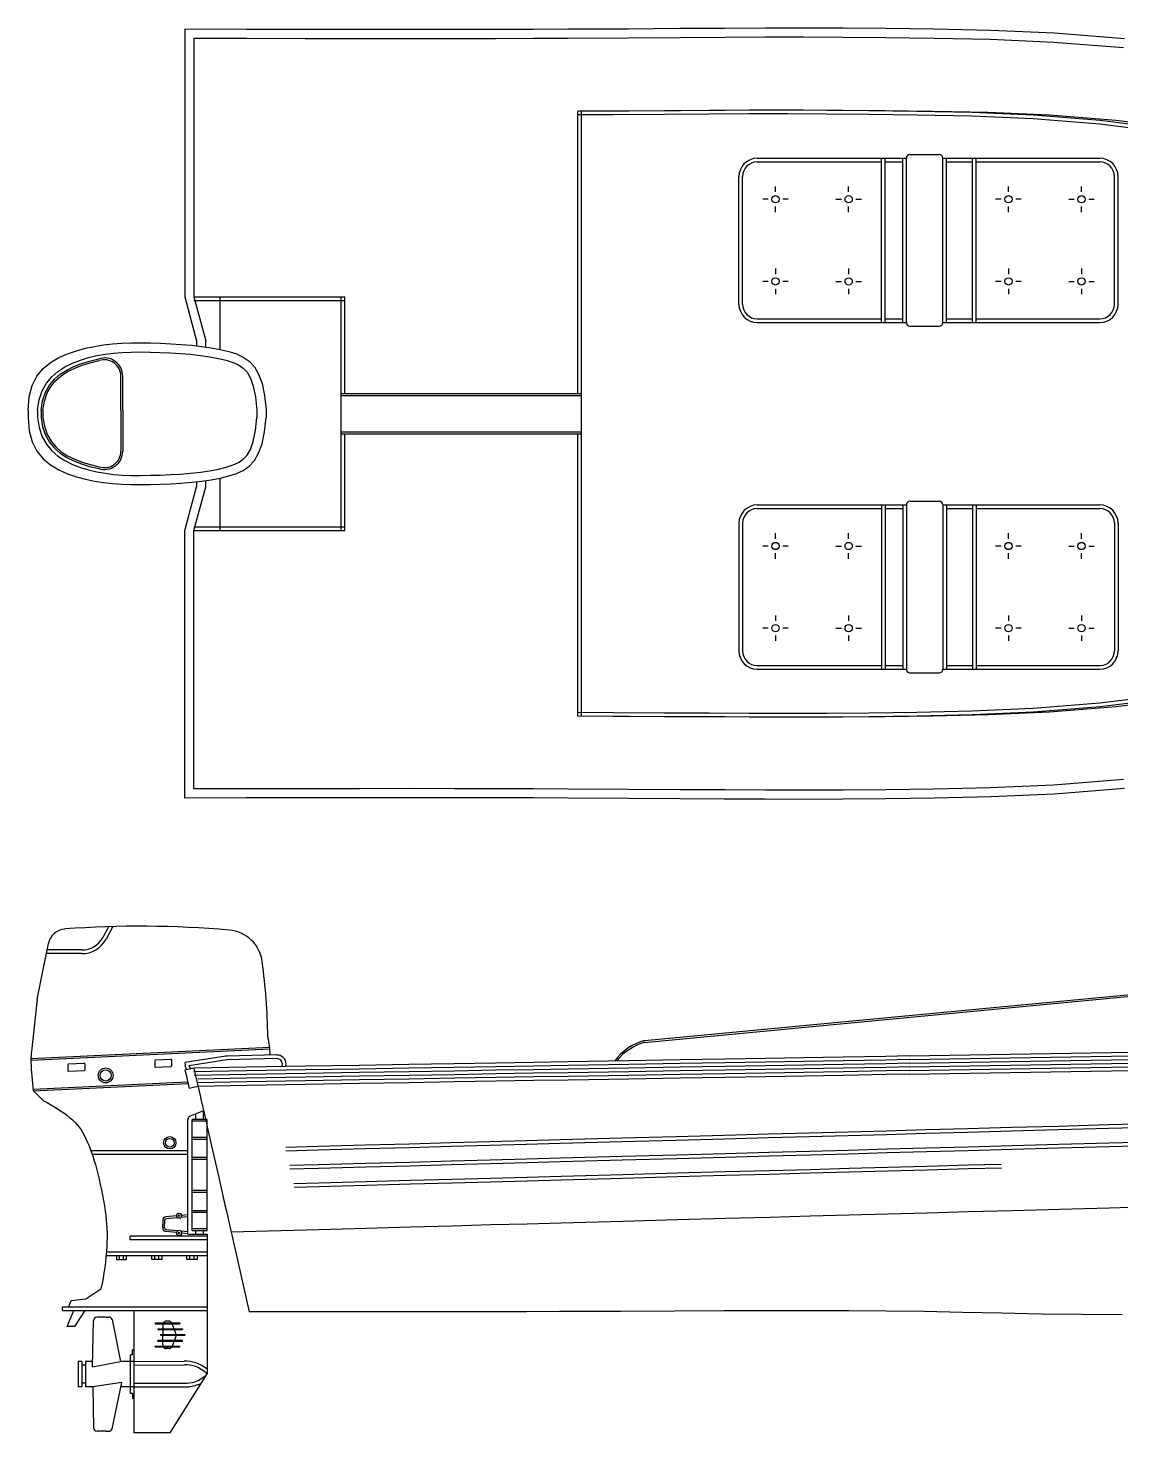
# Model space of a CAD drawing. Extents: x -11388 to 5235, y -758 to 9868.
# Drawn here: x -11388 to -8395, y -758 to 3091 of the extents above; entities that cross this region are included whole.
import ezdxf

# ---------------------------------------------------------------- set-up
doc = ezdxf.new("R2010")
doc.units = 0
doc.header["$MEASUREMENT"] = 0
doc.layers.add('OUTLINE', color=2, linetype='CONTINUOUS')

msp = doc.modelspace()

# ---------------------------------------------------------------- linework, layer by layer
at = {"layer": 'OUTLINE', "color": 7, "linetype": 'Continuous'}
for p, q in [((-10958.8, 3087.8), (-10958.8, 2354.5)), ((-10933.8, 3062.7), (-10933.8, 2354.5)), ((-9390.8, 2734.5), (-8982.3, 2734.5)), ((-9050.2, 2284.5), (-9050.2, 2734.5)), ((-9040.2, 2284.5), (-9040.2, 2734.5)), ((-8992.3, 2284.5), (-8992.3, 2734.5)), ((-8982.3, 2284.5), (-8982.3, 2734.5)), ((-8972.3, 2744.5), (-8892.3, 2744.5)), ((-8882.3, 2284.5), (-8882.3, 2734.5)), ((-8882.3, 2734.5), (-8452.3, 2734.5)), ((-8872.3, 2284.5), (-8872.3, 2734.5)), ((-8801.4, 2284.5), (-8801.4, 2734.5)), ((-8791.4, 2284.5), (-8791.4, 2734.5)), ((-9390.8, 2724.5), (-9050.2, 2724.5)), ((-9040.2, 2724.5), (-8992.3, 2724.5)), ((-8872.3, 2724.5), (-8801.4, 2724.5)), ((-8791.4, 2724.5), (-8452.3, 2724.5)), ((-9440.8, 2334.5), (-9440.8, 2684.5)), ((-9430.8, 2334.5), (-9430.8, 2684.5)), ((-9340.6, 2642), (-9340.6, 2657)), ((-9140.3, 2642), (-9140.3, 2657)), ((-8702.7, 2642), (-8702.7, 2657)), ((-8502.4, 2642), (-8502.4, 2657)), ((-8412.3, 2334.5), (-8412.3, 2684.5)), ((-8402.3, 2334.5), (-8402.3, 2684.5)), ((-9360.6, 2622), (-9375.6, 2622)), ((-9305.6, 2622), (-9320.6, 2622)), ((-9175.3, 2622), (-9160.3, 2622)), ((-9120.3, 2622), (-9105.3, 2622)), ((-8722.7, 2622), (-8737.7, 2622)), ((-8667.7, 2622), (-8682.7, 2622)), ((-8537.4, 2622), (-8522.4, 2622)), ((-8482.4, 2622), (-8467.4, 2622)), ((-9340.6, 2587), (-9340.6, 2602)), ((-9140.3, 2587), (-9140.3, 2602)), ((-8702.7, 2587), (-8702.7, 2602)), ((-8502.4, 2587), (-8502.4, 2602)), ((-9340.6, 2432), (-9340.6, 2417)), ((-9140.3, 2432), (-9140.3, 2417)), ((-8702.7, 2432), (-8702.7, 2417)), ((-8502.4, 2432), (-8502.4, 2417)), ((-9360.6, 2397), (-9375.6, 2397)), ((-9305.6, 2397), (-9320.6, 2397)), ((-9175.3, 2397), (-9160.3, 2397)), ((-9120.3, 2397), (-9105.3, 2397)), ((-8722.7, 2397), (-8737.7, 2397)), ((-8667.7, 2397), (-8682.7, 2397)), ((-8537.4, 2397), (-8522.4, 2397)), ((-8482.4, 2397), (-8467.4, 2397)), ((-10958.8, 2354.5), (-10926.5, 2234.5)), ((-10933.8, 2354.5), (-10901.5, 2234.5)), ((-10933.8, 2354.5), (-10520, 2354.5)), ((-10861.9, 2210.7), (-10861.9, 2354.5)), ((-9340.6, 2377), (-9340.6, 2362)), ((-9140.3, 2377), (-9140.3, 2362)), ((-8702.7, 2377), (-8702.7, 2362)), ((-8502.4, 2377), (-8502.4, 2362)), ((-10933.8, 2344.5), (-10520, 2344.5)), ((-9390.8, 2294.5), (-9050.2, 2294.5)), ((-9390.8, 2284.5), (-8982.3, 2284.5)), ((-9040.2, 2294.5), (-8992.3, 2294.5)), ((-8972.3, 2274.5), (-8892.3, 2274.5)), ((-8882.3, 2284.5), (-8452.3, 2284.5)), ((-8872.3, 2294.5), (-8801.4, 2294.5)), ((-8791.4, 2294.5), (-8452.3, 2294.5)), ((-10926.5, 2234.5), (-10926.5, 2220.7)), ((-10901.5, 2217.5), (-10901.5, 2234.5)), ((-11133.6, 2044.5), (-11133.6, 2137.2)), ((-11128.6, 2044.5), (-11128.6, 2137.2)), ((-10530, 2089.5), (-9871.7, 2089.5)), ((-10530, 2084.5), (-9871.7, 2084.5)), ((-11387.9, 2044.5), (-11387.9, 2024.5)), ((-11362.5, 2044.5), (-11362.5, 2024.5)), ((-11352.4, 2044.5), (-11352.4, 2024.5)), ((-11347.3, 2044.5), (-11347.3, 2024.5)), ((-11133.6, 2044.5), (-11133.6, 2024.5)), ((-11128.6, 2044.5), (-11128.6, 2024.5)), ((-10761.2, 2044.5), (-10761.2, 2024.5)), ((-10736.1, 2044.5), (-10736.1, 2024.5)), ((-11133.6, 2024.5), (-11133.6, 1931.8)), ((-11128.6, 2024.5), (-11128.6, 1931.8)), ((-10530, 1984.5), (-9871.7, 1984.5)), ((-10530, 1979.5), (-9871.7, 1979.5)), ((-10926.5, 1848.3), (-10926.5, 1834.5)), ((-10901.5, 1834.5), (-10901.5, 1851.5)), ((-10861.9, 1714.5), (-10861.9, 1858.3)), ((-10958.8, 1714.5), (-10926.5, 1834.5)), ((-10933.8, 1714.5), (-10901.5, 1834.5)), ((-9390.8, 1784.5), (-8982.3, 1784.5)), ((-9390.8, 1774.5), (-9050.2, 1774.5)), ((-9050.2, 1784.5), (-9050.2, 1334.5)), ((-9040.2, 1784.5), (-9040.2, 1334.5)), ((-9040.2, 1774.5), (-8992.3, 1774.5)), ((-8992.3, 1784.5), (-8992.3, 1334.5)), ((-8982.3, 1784.5), (-8982.3, 1334.5)), ((-8972.3, 1794.5), (-8892.3, 1794.5)), ((-8882.3, 1784.5), (-8882.3, 1334.5)), ((-8882.3, 1784.5), (-8452.3, 1784.5)), ((-8872.3, 1784.5), (-8872.3, 1334.5)), ((-8872.3, 1774.5), (-8801.4, 1774.5)), ((-8801.4, 1784.5), (-8801.4, 1334.5)), ((-8791.4, 1784.5), (-8791.4, 1334.5)), ((-8791.4, 1774.5), (-8452.3, 1774.5)), ((-9440.8, 1734.5), (-9440.8, 1384.5)), ((-9430.8, 1734.5), (-9430.8, 1384.5)), ((-8412.3, 1734.5), (-8412.3, 1384.5)), ((-8402.3, 1734.5), (-8402.3, 1384.5)), ((-10958.8, 981.2), (-10958.8, 1714.5)), ((-10933.8, 1724.5), (-10520, 1724.5)), ((-10933.8, 1006.3), (-10933.8, 1714.5)), ((-10933.8, 1714.5), (-10520, 1714.5)), ((-9340.6, 1692), (-9340.6, 1707)), ((-9140.3, 1692), (-9140.3, 1707)), ((-8702.7, 1692), (-8702.7, 1707)), ((-8502.4, 1692), (-8502.4, 1707)), ((-9360.6, 1672), (-9375.6, 1672)), ((-9305.6, 1672), (-9320.6, 1672)), ((-9175.3, 1672), (-9160.3, 1672)), ((-9120.3, 1672), (-9105.3, 1672)), ((-8722.7, 1672), (-8737.7, 1672)), ((-8667.7, 1672), (-8682.7, 1672)), ((-8537.4, 1672), (-8522.4, 1672)), ((-8482.4, 1672), (-8467.4, 1672)), ((-9340.6, 1637), (-9340.6, 1652)), ((-9140.3, 1637), (-9140.3, 1652)), ((-8702.7, 1637), (-8702.7, 1652)), ((-8502.4, 1637), (-8502.4, 1652)), ((-9340.6, 1482), (-9340.6, 1467)), ((-9140.3, 1482), (-9140.3, 1467)), ((-8702.7, 1482), (-8702.7, 1467)), ((-8502.4, 1482), (-8502.4, 1467)), ((-9360.6, 1447), (-9375.6, 1447)), ((-9340.6, 1427), (-9340.6, 1412)), ((-9305.6, 1447), (-9320.6, 1447)), ((-9175.3, 1447), (-9160.3, 1447)), ((-9140.3, 1427), (-9140.3, 1412)), ((-9120.3, 1447), (-9105.3, 1447)), ((-8722.7, 1447), (-8737.7, 1447)), ((-8702.7, 1427), (-8702.7, 1412)), ((-8667.7, 1447), (-8682.7, 1447)), ((-8537.4, 1447), (-8522.4, 1447)), ((-8502.4, 1427), (-8502.4, 1412)), ((-8482.4, 1447), (-8467.4, 1447)), ((-9390.8, 1344.5), (-9050.2, 1344.5)), ((-9390.8, 1334.5), (-8982.3, 1334.5)), ((-9040.2, 1344.5), (-8992.3, 1344.5)), ((-8972.3, 1324.5), (-8892.3, 1324.5)), ((-8882.3, 1334.5), (-8452.3, 1334.5)), ((-8872.3, 1344.5), (-8801.4, 1344.5)), ((-8791.4, 1344.5), (-8452.3, 1344.5)), ((-11167.5, 628.8), (-11183.3, 599.4)), ((-11156, 629.1), (-11174.5, 594.7)), ((-11363.3, 430.4), (-11332.1, 582.8)), ((-11241.2, 555.1), (-11337.6, 555.9)), ((-11241.1, 565.1), (-11335.6, 565.9)), ((-9699.7, 317), (-7913.5, 486.8)), ((-9699.2, 312), (-7913, 481.8)), ((-11363.3, 430.4), (-11378.7, 287.4)), ((-11380.3, 267.9), (-10726, 299)), ((-11380.1, 262.9), (-10725.8, 294)), ((-10846.2, 273.8), (-10958.8, 256.5)), ((-10706.9, 277.4), (-10843, 274.1)), ((-8975, 274.7), (-8161.7, 288.5)), ((-8974.8, 264.7), (-8161.5, 278.5)), ((-11379.1, 238.2), (-11373.9, 180.2)), ((-11278.7, 251.3), (-11278.7, 235.2)), ((-11276.8, 253.3), (-11234.9, 255.3)), ((-11276.6, 233.2), (-11234.7, 235.2)), ((-11232.8, 253.3), (-11232.8, 237.2)), ((-11040.7, 261.7), (-11040.7, 245.7)), ((-11038.8, 263.7), (-10996.9, 265.7)), ((-11038.6, 243.7), (-10996.7, 245.7)), ((-10994.8, 263.7), (-10994.8, 247.7)), ((-10958.8, 256.5), (-10958.1, 249.7)), ((-10842.8, 264.1), (-10947.6, 247.9)), ((-10706.7, 267.4), (-10842.8, 264.1)), ((-10691.3, 252.4), (-10691.3, 252.2)), ((-10681.3, 252.4), (-10681.3, 252.2)), ((-8974.7, 254.7), (-8161.4, 268.5)), ((-8974.5, 244.7), (-8161.2, 258.5)), ((-8974.3, 234.7), (-8161, 248.5)), ((-8974.2, 224.7), (-8160.9, 238.5)), ((-11374.2, 183.8), (-10950.9, 203.9)), ((-11373.9, 178.8), (-10949.8, 199)), ((-11345.3, 151.8), (-11373.9, 180.2)), ((-10907.3, 124.7), (-10944.2, 109.4)), ((-10928.3, 101.1), (-10928.3, 116)), ((-10907.3, 101.1), (-10907.3, 124.6)), ((-10950.4, -213.4), (-10950.4, 100.2)), ((-10938.3, -203.4), (-10938.3, 101.1)), ((-10897.3, 101.1), (-10938.3, 101.1)), ((-10897.3, 96.1), (-10938.3, 96.1)), ((-10897.3, -203.4), (-10897.3, 101.1)), ((-10897.3, 51.1), (-10938.3, 51.1)), ((-10897.3, 46.1), (-10938.3, 46.1)), ((-10950.4, 14.9), (-11216.1, 14.9)), ((-10950.4, 4.9), (-11212.5, 4.9)), ((-10897.3, -3.9), (-10938.3, -3.9)), ((-10897.3, -8.9), (-10938.3, -8.9)), ((-10938.3, -93.4), (-10897.3, -93.4)), ((-10938.3, -98.4), (-10897.3, -98.4)), ((-10938.3, -148.4), (-10897.3, -148.4)), ((-10938.3, -153.4), (-10897.3, -153.4)), ((-11019.3, -176.3), (-11019.3, -186.5)), ((-11019.3, -196.6), (-11019.3, -186.5)), ((-11014.3, -176.3), (-11014.3, -186.5)), ((-11014.3, -196.6), (-11014.3, -186.5)), ((-10981.2, -163.6), (-11010.2, -166.3)), ((-10978.7, -168.4), (-11009.7, -171.3)), ((-10950.4, -165.7), (-10968.9, -167.5)), ((-10950.4, -160.7), (-10967.3, -162.3)), ((-10897.3, -219), (-11108.1, -219)), ((-11108.1, -229), (-11108.1, -219)), ((-10897.3, -229), (-11108.1, -229)), ((-10981.2, -209.3), (-11010.2, -206.6)), ((-10978.7, -204.5), (-11009.7, -201.6)), ((-10950.4, -207.2), (-10968.9, -205.5)), ((-10950.4, -212.2), (-10967.3, -210.6)), ((-10950.4, -213.4), (-10897.3, -213.4)), ((-10938.3, -198.4), (-10897.3, -198.4)), ((-10938.3, -203.4), (-10897.3, -203.4)), ((-10928.3, -213.4), (-10928.3, -203.4)), ((-10907.3, -213.4), (-10907.3, -203.4)), ((-10897.3, -214.2), (-10897.3, -213.4)), ((-10897.3, -214.2), (-10897.3, -596.6)), ((-10897.3, -262.9), (-11173.6, -262.9)), ((-10897.3, -272.9), (-11174.4, -272.9)), ((-11145.9, -272.9), (-11145.9, -282.7)), ((-11145.9, -282.7), (-11118.3, -282.7)), ((-11137.9, -282.7), (-11137.9, -272.9)), ((-11126.3, -282.7), (-11126.3, -272.9)), ((-11118.3, -282.7), (-11118.3, -272.9)), ((-11049.3, -282.7), (-11049.3, -272.9)), ((-11021.6, -282.7), (-11049.3, -282.7)), ((-11041.2, -282.7), (-11041.2, -272.9)), ((-11029.7, -282.7), (-11029.7, -272.9)), ((-11021.6, -272.9), (-11021.6, -282.7)), ((-10952.7, -282.7), (-10952.7, -272.9)), ((-10925, -282.7), (-10952.7, -282.7)), ((-10944.6, -282.7), (-10944.6, -272.9)), ((-10933.1, -282.7), (-10933.1, -272.9)), ((-10925, -272.9), (-10925, -282.7)), ((-11230.2, -390.9), (-11188.4, -363.6)), ((-11294, -412.9), (-11097.3, -412.9)), ((-11294, -422.9), (-11294, -412.9)), ((-11294, -422.9), (-11097.3, -422.9)), ((-11281.3, -466.5), (-11262.8, -422.9)), ((-11276, -412.9), (-11270.3, -395.1)), ((-11270.3, -395.1), (-11230.2, -390.9)), ((-11259.7, -466.5), (-11231.5, -422.9)), ((-11097.3, -412.9), (-10897.3, -412.9)), ((-11097.3, -758.1), (-11097.3, -422.9)), ((-11097.3, -422.9), (-10897.3, -422.9)), ((-11211.1, -577), (-11209.1, -450.5)), ((-11174, -440.8), (-11199.1, -440.8)), ((-11174, -440.8), (-11167, -440.8)), ((-11157.6, -447.5), (-11135.2, -562.1)), ((-11039.8, -456.9), (-11039.8, -458.9)), ((-11039.8, -456.9), (-10972.6, -456.9)), ((-11039.8, -458.9), (-10972.6, -458.9)), ((-11002.7, -452), (-11008.7, -452)), ((-10987.9, -472.7), (-10993.2, -458.9)), ((-10972.6, -456.9), (-10972.6, -458.9)), ((-11259.7, -466.5), (-11281.3, -466.5)), ((-11032.7, -472.7), (-11032.7, -474.7)), ((-11032.7, -472.7), (-10965.4, -472.7)), ((-11032.7, -474.7), (-10965.4, -474.7)), ((-11025.5, -488.5), (-11025.5, -490.5)), ((-11025.5, -488.5), (-10958.3, -488.5)), ((-11025.5, -490.5), (-10958.3, -490.5)), ((-11018.7, -462), (-11018.7, -472.7)), ((-11018.7, -474.7), (-11018.7, -488.5)), ((-11018.7, -504.3), (-11018.7, -490.5)), ((-10981.9, -488.5), (-10987.1, -474.7)), ((-10981.9, -490.5), (-10987.1, -504.3)), ((-10965.4, -472.7), (-10965.4, -474.7)), ((-10958.3, -488.5), (-10958.3, -490.5)), ((-11097.3, -530.3), (-11102.2, -530.3)), ((-11102.2, -544.4), (-11102.2, -530.3)), ((-11039.8, -520.1), (-10972.6, -520.1)), ((-11039.8, -522.1), (-11039.8, -520.1)), ((-11039.8, -522.1), (-10972.6, -522.1)), ((-11032.7, -504.3), (-10965.4, -504.3)), ((-11032.7, -506.3), (-11032.7, -504.3)), ((-11032.7, -506.3), (-10965.4, -506.3)), ((-11018.7, -517), (-11018.7, -506.3)), ((-11002.7, -527), (-11008.7, -527)), ((-10987.9, -506.3), (-10993.2, -520.1)), ((-10972.6, -522.1), (-10972.6, -520.1)), ((-10965.4, -506.3), (-10965.4, -504.3)), ((-11250.5, -562.1), (-11250.5, -632.1)), ((-11240.5, -562.1), (-11250.5, -562.1)), ((-11240.5, -562.1), (-11240.5, -632.1)), ((-11230.5, -572.1), (-11240.5, -572.1)), ((-11210.7, -562.1), (-11230.5, -562.1)), ((-11230.5, -562.1), (-11230.5, -632.1)), ((-11211.1, -577), (-11135.2, -562.1)), ((-11097.3, -562.1), (-11135.2, -562.1)), ((-11107.3, -649.9), (-11107.3, -544.4)), ((-11102.2, -544.4), (-11107.3, -544.4)), ((-11097.5, -562.1), (-10960, -561.4)), ((-11097.5, -572.1), (-10959.9, -571.4)), ((-10999.1, -758.1), (-10897.3, -596.6)), ((-11240.5, -632.1), (-11250.5, -632.1)), ((-11230.5, -622.1), (-11240.5, -622.1)), ((-11210.7, -632.1), (-11230.5, -632.1)), ((-11130.9, -619.5), (-11210.7, -632.1)), ((-11210.7, -632.1), (-11209.1, -743.8)), ((-11157.6, -746.8), (-11130.9, -619.5)), ((-11097.3, -632.1), (-11135.2, -632.1)), ((-11102.2, -649.9), (-11107.3, -649.9)), ((-11102.2, -649.9), (-11102.2, -664)), ((-11097.3, -622.1), (-10959.8, -622.1)), ((-11097.3, -632.1), (-10959.8, -632.1)), ((-11097.3, -664), (-11102.2, -664)), ((-11174, -753.5), (-11199.1, -753.5)), ((-11174, -753.5), (-11167, -753.5)), ((-10999.1, -758.1), (-11097.3, -758.1))]:
    msp.add_line(p, q, dxfattribs=at)
at = {"layer": 'OUTLINE', "color": 7}
for points in [[(-8384.5, 3061.7), (-8576.4, 3076.8), (-8750.9, 3084.4), (-8905.2, 3087.8), (-9038.2, 3089.7), (-9155.3, 3090.7), (-9263.4, 3091.1), (-9369.4, 3090.9), (-9480, 3090.4), (-9602.3, 3089.6), (-9743.1, 3088.6), (-9909.2, 3087.8), (-10003.9, 3087.4), (-10107.6, 3087.1), (-10221, 3086.9), (-10345, 3086.8), (-10480.6, 3086.8), (-10628.5, 3087), (-10789.7, 3087.3), (-10958.8, 3087.8)], [(-8387.1, 3036.9), (-8577.9, 3051.9), (-8751.7, 3059.4), (-8905.7, 3062.8), (-9038.5, 3064.7), (-9155.4, 3065.7), (-9263.4, 3066.1), (-9369.3, 3065.9), (-9479.9, 3065.4), (-9602.2, 3064.6), (-9742.9, 3063.7), (-9909.1, 3062.8), (-10003.8, 3062.4), (-10107.5, 3062.1), (-10220.9, 3061.9), (-10345, 3061.8), (-10480.6, 3061.8), (-10628.6, 3062), (-10789.7, 3062.3), (-10933.8, 3062.7)], [(-8161.7, 2804.2), (-8212.5, 2813.5), (-8407.3, 2837.8), (-8590.1, 2852.2), (-8758.3, 2859.5), (-8909.2, 2862.8), (-9040.8, 2864.7), (-9156.7, 2865.7), (-9263.6, 2866.1), (-9368.6, 2865.9), (-9478.7, 2865.4), (-9600.9, 2864.6), (-9741.8, 2863.7), (-9881.7, 2862.9)], [(-8205.8, 2804.2), (-8256.6, 2813.5), (-8451.4, 2837.8), (-8634.2, 2852.2), (-8802.3, 2859.5), (-8953.3, 2862.8), (-9084.9, 2864.7), (-9200.7, 2865.7), (-9307.7, 2866.1), (-9412.7, 2865.9), (-9522.8, 2865.4), (-9644.9, 2864.6), (-9785.9, 2863.7), (-9881.7, 2863.2)], [(-9881.7, 2089.5), (-9881.7, 2862.9)], [(-8201.6, 2793.2), (-8258.1, 2803.6), (-8452.4, 2827.9), (-8634.8, 2842.2), (-8802.7, 2849.5), (-8953.5, 2852.8), (-9085, 2854.7), (-9200.8, 2855.7), (-9307.7, 2856.1), (-9412.6, 2855.9), (-9522.8, 2855.4), (-9644.9, 2854.6), (-9785.8, 2853.7), (-9881.7, 2853.2)], [(-9871.7, 1206.1), (-9871.7, 2862.9)], [(-10530, 1714.5), (-10530, 2354.5)], [(-10520, 2089.5), (-10520, 2354.5)], [(-10520, 1714.5), (-10520, 1979.5)], [(-9881.7, 1206.1), (-9881.7, 1979.5)], [(-8201.6, 1275.7), (-8258.1, 1265.4), (-8452.4, 1241.1), (-8634.8, 1226.8), (-8802.7, 1219.5), (-8953.5, 1216.2), (-9085, 1214.3), (-9200.8, 1213.3), (-9307.7, 1212.9), (-9412.6, 1213.1), (-9522.8, 1213.6), (-9644.9, 1214.4), (-9785.8, 1215.3), (-9881.7, 1215.8)], [(-8161.7, 1264.8), (-8212.5, 1255.5), (-8407.3, 1231.1), (-8590.1, 1216.8), (-8758.3, 1209.5), (-8909.2, 1206.2), (-9040.8, 1204.3), (-9156.7, 1203.3), (-9263.6, 1202.9), (-9368.6, 1203.1), (-9478.7, 1203.6), (-9600.9, 1204.4), (-9741.8, 1205.3), (-9881.7, 1206.1)], [(-8205.8, 1264.8), (-8256.6, 1255.5), (-8451.4, 1231.1), (-8634.2, 1216.8), (-8802.3, 1209.5), (-8953.3, 1206.2), (-9084.9, 1204.3), (-9200.7, 1203.3), (-9307.7, 1202.9), (-9412.7, 1203.1), (-9522.8, 1203.6), (-9644.9, 1204.4), (-9785.9, 1205.3), (-9881.7, 1205.8)], [(-8384.5, 1007.2), (-8576.4, 992.2), (-8750.9, 984.6), (-8905.2, 981.2), (-9038.2, 979.3), (-9155.3, 978.3), (-9263.4, 977.9), (-9369.4, 978.1), (-9480, 978.6), (-9602.3, 979.4), (-9743.1, 980.3), (-9909.2, 981.2), (-10003.9, 981.6), (-10107.6, 981.8), (-10221, 982.1), (-10345, 982.2), (-10480.6, 982.1), (-10628.5, 982), (-10789.7, 981.7), (-10958.8, 981.2)], [(-8387.1, 1032.1), (-8577.9, 1017.1), (-8751.7, 1009.6), (-8905.7, 1006.2), (-9038.5, 1004.3), (-9155.4, 1003.3), (-9263.4, 1002.9), (-9369.3, 1003.1), (-9479.9, 1003.6), (-9602.2, 1004.4), (-9742.9, 1005.3), (-9909.1, 1006.2), (-10003.8, 1006.6), (-10107.5, 1006.8), (-10220.9, 1007.1), (-10345, 1007.2), (-10480.6, 1007.1), (-10628.6, 1007), (-10789.7, 1006.7), (-10933.8, 1006.3)], [(-8975, 274.7), (-9038.5, 273.6), (-9155.4, 271.6), (-9263.4, 269.8), (-9369.3, 268), (-9479.9, 266.1), (-9602.2, 264), (-9742.9, 261.6), (-9909.1, 258.8), (-10003.8, 257.1), (-10107.5, 255.4), (-10220.9, 253.5), (-10345, 251.3), (-10480.6, 249), (-10628.6, 246.5), (-10789.7, 243.8), (-10933.8, 241.3)], [(-10933.8, 241.3), (-10942.6, 239.3), (-10958.2, 235.8)], [(-10958.2, 235.8), (-10956.2, 227), (-10946.8, 186)], [(-10933.8, 241.3), (-10931.8, 232.5), (-10916.8, 166.4), (-10914.5, 156.7), (-10899.7, 91.5), (-10897.3, 80.8), (-10882.7, 16.7), (-10880, 4.8), (-10865.7, -58.2), (-10862.8, -71.2), (-10848.7, -133.1), (-10845.5, -147.2), (-10831.7, -207.9), (-10831.7, -207.9), (-10831.7, -207.9), (-10831.7, -207.9), (-10831.7, -207.9), (-10831.7, -207.9), (-10831.7, -207.9), (-10831.7, -207.9), (-10831.7, -207.9), (-10831.7, -207.9), (-10831.7, -207.9), (-10831.7, -207.9), (-10831.7, -207.9), (-10830, -215.2), (-10823.4, -244.2), (-10821.7, -251.8), (-10815.2, -280.5), (-10813.4, -288.4), (-10806.9, -316.8), (-10805.1, -325), (-10798.7, -353.2), (-10796.7, -361.7), (-10790.4, -389.5), (-10788.4, -398.4), (-10782.1, -425.9)], [(-8974.8, 264.7), (-9038.3, 263.6), (-9155.3, 261.6), (-9263.2, 259.8), (-9369.1, 258), (-9479.7, 256.1), (-9602, 254), (-9742.8, 251.6), (-9908.9, 248.8), (-10003.7, 247.2), (-10107.3, 245.4), (-10220.8, 243.5), (-10344.9, 241.3), (-10480.5, 239), (-10628.4, 236.5), (-10789.6, 233.8), (-10933.6, 231.3)], [(-8974.7, 254.7), (-9038.1, 253.6), (-9155.1, 251.6), (-9263.1, 249.8), (-9368.9, 248), (-9479.6, 246.1), (-9601.8, 244), (-9742.6, 241.6), (-9908.7, 238.8), (-10003.5, 237.2), (-10107.2, 235.4), (-10220.6, 233.5), (-10344.7, 231.3), (-10480.3, 229), (-10628.2, 226.5), (-10789.4, 223.8), (-10933.4, 221.3)], [(-8974.5, 244.7), (-9038, 243.6), (-9154.9, 241.6), (-9262.9, 239.8), (-9368.8, 238), (-9479.4, 236.1), (-9601.6, 234), (-9742.4, 231.6), (-9908.6, 228.8), (-10003.3, 227.2), (-10107, 225.4), (-10220.4, 223.5), (-10344.5, 221.3), (-10480.1, 219), (-10628.1, 216.5), (-10789.2, 213.8), (-10922.8, 211.5)], [(-8974.3, 234.7), (-9037.8, 233.6), (-9154.8, 231.6), (-9262.7, 229.8), (-9368.6, 228), (-9479.2, 226.1), (-9601.5, 224), (-9742.2, 221.6), (-9908.4, 218.8), (-10003.1, 217.2), (-10106.8, 215.4), (-10220.3, 213.5), (-10344.4, 211.3), (-10479.9, 209), (-10627.9, 206.5), (-10789.1, 203.8), (-10922.6, 201.5)], [(-8974.2, 224.7), (-9037.6, 223.6), (-9154.6, 221.6), (-9262.6, 219.8), (-9368.4, 218), (-9479, 216.1), (-9601.3, 214), (-9742.1, 211.6), (-9908.2, 208.8), (-10003, 207.2), (-10106.6, 205.4), (-10220.1, 203.5), (-10344.2, 201.3), (-10479.8, 199), (-10627.7, 196.5), (-10788.9, 193.8), (-10922.5, 191.5)], [(-10922.5, 191.5), (-10931.3, 189.5), (-10946.8, 186)], [(-8281.8, 89.7), (-8428.4, 85.7), (-8565.6, 81.9), (-8694.3, 78.4), (-8815, 75.1), (-8928.8, 71.9), (-9036.7, 69), (-9142, 66.1), (-9248.6, 63.2), (-9360.1, 60.1), (-9480.4, 56.8), (-9613.1, 53.2), (-9761.9, 49.1), (-9930.8, 44.5), (-10023.9, 41.9), (-10123.3, 39.2), (-10229.7, 36.3), (-10343.4, 33.2), (-10464.8, 29.9), (-10594.6, 26.3), (-10682.2, 23.9)], [(-8281.6, 79.7), (-8428.2, 75.7), (-8565.4, 71.9), (-8694, 68.4), (-8814.8, 65.1), (-8928.5, 62), (-9036.4, 59), (-9141.8, 56.1), (-9248.3, 53.2), (-9359.9, 50.1), (-9480.1, 46.8), (-9612.8, 43.2), (-9761.7, 39.1), (-9930.5, 34.5), (-10023.6, 31.9), (-10123.1, 29.2), (-10229.4, 26.3), (-10343.1, 23.2), (-10464.6, 19.9), (-10594.3, 16.3), (-10681.9, 13.9)], [(-7825.6, 52.2), (-7956.1, 48.6), (-8123.7, 44), (-8280.5, 39.7), (-8427.1, 35.7), (-8564.3, 31.9), (-8692.9, 28.4), (-8813.7, 25.1), (-8927.4, 22), (-9035.3, 19), (-9140.7, 16.1), (-9247.2, 13.2), (-9358.8, 10.1), (-9479, 6.9), (-9611.7, 3.2), (-9760.6, -0.9), (-9929.4, -5.5), (-10022.5, -8), (-10122, -10.8), (-10228.3, -13.7), (-10342, -16.8), (-10463.5, -20.1), (-10593.2, -23.7), (-10670.9, -25.8)], [(-7825.3, 42.2), (-7955.8, 38.6), (-8123.5, 34), (-8280.2, 29.7), (-8426.8, 25.7), (-8564, 21.9), (-8692.6, 18.4), (-8813.4, 15.1), (-8927.1, 12), (-9035, 9), (-9140.4, 6.1), (-9247, 3.2), (-9358.5, 0.2), (-9478.7, -3.1), (-9611.4, -6.8), (-9760.3, -10.9), (-9929.2, -15.5), (-10022.2, -18), (-10121.7, -20.8), (-10228, -23.7), (-10341.7, -26.8), (-10463.2, -30.1), (-10592.9, -33.7), (-10670.6, -35.8)], [(-8722.3, -22.4), (-8812.3, -24.9), (-8926, -28), (-9033.9, -31), (-9139.3, -33.9), (-9245.9, -36.8), (-9357.4, -39.8), (-9477.6, -43.1), (-9610.3, -46.8), (-9759.2, -50.8), (-9928.1, -55.5), (-10021.1, -58), (-10120.6, -60.7), (-10226.9, -63.7), (-10340.6, -66.8), (-10462.1, -70.1), (-10591.8, -73.7), (-10659.6, -75.5)], [(-8722, -32.4), (-8812, -34.9), (-8925.7, -38), (-9033.7, -41), (-9139, -43.9), (-9245.6, -46.8), (-9357.1, -49.8), (-9477.4, -53.1), (-9610, -56.8), (-9758.9, -60.8), (-9927.8, -65.5), (-10020.9, -68), (-10120.3, -70.7), (-10226.7, -73.7), (-10340.3, -76.8), (-10461.8, -80.1), (-10591.6, -83.7), (-10659.3, -85.5)], [(-8278.8, -138), (-8425.4, -142), (-8562.6, -145.7), (-8691.2, -149.3), (-8812, -152.6), (-8925.7, -155.7), (-9033.7, -158.6), (-9139, -161.5), (-9245.6, -164.4), (-9357.1, -167.5), (-9477.4, -170.8), (-9610, -174.4), (-9758.9, -178.5), (-9927.8, -183.1), (-10020.9, -185.7), (-10120.3, -188.4), (-10226.7, -191.3), (-10340.3, -194.4), (-10461.8, -197.8), (-10591.6, -201.3), (-10730, -205.1), (-10831.7, -207.9)], [(-8391.5, -434.4), (-8503, -433.9), (-8613.3, -432.3), (-8721.9, -430.1), (-8828.7, -427.8), (-8933.4, -425.8), (-9036.3, -424.4), (-9139.7, -423.6), (-9246.5, -423.3), (-9359.5, -423.4), (-9481.8, -423.9), (-9616.1, -424.5), (-9765.3, -425.1), (-9932.2, -425.8), (-10023.3, -426), (-10119.9, -426.2), (-10222.4, -426.4), (-10331.1, -426.5), (-10446.4, -426.5), (-10568.7, -426.4), (-10698.3, -426.1), (-10782.1, -425.9)]]:
    msp.add_lwpolyline(points, dxfattribs=at)
at = {"layer": 'OUTLINE', "color": 7, "linetype": 'Continuous'}
for points in [[(-11387.9, 2044.5), (-11385.4, 2081), (-11377.2, 2111.7), (-11364.2, 2137.2), (-11347, 2158), (-11326.7, 2174.8), (-11304.1, 2188.3), (-11280, 2198.8), (-11255.2, 2207.2), (-11230.6, 2213.9), (-11206, 2219.1), (-11181.4, 2223), (-11156.5, 2225.8), (-11131.4, 2227.6), (-11105.8, 2228.5), (-11079.6, 2228.7), (-11052.6, 2228.3), (-11024.9, 2227.6), (-10996.7, 2226.3), (-10968.3, 2224.6), (-10940.3, 2222.2), (-10912.9, 2219.1), (-10886.5, 2215.3), (-10861.6, 2210.6), (-10838.4, 2205.1), (-10817.4, 2198.4), (-10798.7, 2189.7), (-10782.2, 2178.2), (-10768.1, 2162.9), (-10756.4, 2142.8), (-10747.1, 2117), (-10740.3, 2084.5), (-10736.1, 2044.5)], [(-11362.5, 2044.5), (-11357.9, 2072.4), (-11349.3, 2097.5), (-11337.5, 2118.3), (-11323, 2135.8), (-11306.1, 2150.5), (-11287, 2162.9), (-11266.3, 2173.2), (-11244.5, 2181.6), (-11222.3, 2188.5), (-11199.8, 2193.8), (-11177, 2197.8), (-11153.8, 2200.7), (-11129.8, 2202.5), (-11105.2, 2203.4), (-11079.6, 2203.7), (-11053.1, 2203.3), (-11025.8, 2202.6), (-10998, 2201.4), (-10970.2, 2199.6), (-10942.7, 2197.3), (-10916.1, 2194.3), (-10890.6, 2190.6), (-10866.8, 2186.2), (-10845.2, 2181), (-10826.5, 2175), (-10811.2, 2168), (-10798.8, 2159.3), (-10788.3, 2148), (-10779.1, 2132.2), (-10771.2, 2110.2), (-10765.1, 2080.7), (-10761.2, 2044.5)], [(-11352.4, 2044.5), (-11348.2, 2069.9), (-11340.1, 2093.3), (-11329.2, 2112.6), (-11315.8, 2128.8), (-11300, 2142.5), (-11282, 2154.2), (-11262.2, 2164), (-11241.2, 2172.2), (-11219.6, 2178.8), (-11197.8, 2184), (-11194.5, 2184.6)], [(-11347.3, 2044.5), (-11343.4, 2068.7), (-11335.5, 2091.3), (-11325.1, 2109.8), (-11312.2, 2125.3), (-11297, 2138.5), (-11279.6, 2149.8), (-11260.2, 2159.4), (-11239.6, 2167.4), (-11218.3, 2174), (-11196.8, 2179.1), (-11193.7, 2179.7)], [(-11387.9, 2024.5), (-11385.4, 1988), (-11377.2, 1957.3), (-11364.2, 1931.8), (-11347, 1911), (-11326.7, 1894.1), (-11304.1, 1880.7), (-11280, 1870.1), (-11255.2, 1861.8), (-11230.6, 1855.1), (-11206, 1849.9), (-11181.4, 1845.9), (-11156.5, 1843.2), (-11131.4, 1841.4), (-11105.8, 1840.5), (-11079.6, 1840.3), (-11052.6, 1840.7), (-11024.9, 1841.4), (-10996.7, 1842.6), (-10968.3, 1844.4), (-10940.3, 1846.8), (-10912.9, 1849.9), (-10886.5, 1853.7), (-10861.6, 1858.3), (-10838.4, 1863.9), (-10817.4, 1870.6), (-10798.7, 1879.3), (-10782.2, 1890.8), (-10768.1, 1906.1), (-10756.4, 1926.2), (-10747.1, 1952), (-10740.3, 1984.4), (-10736.1, 2024.5)], [(-11362.5, 2024.5), (-11357.9, 1996.6), (-11349.3, 1971.5), (-11337.5, 1950.7), (-11323, 1933.2), (-11306.1, 1918.4), (-11287, 1906.1), (-11266.3, 1895.8), (-11244.5, 1887.4), (-11222.3, 1880.5), (-11199.8, 1875.2), (-11177, 1871.2), (-11153.8, 1868.3), (-11129.8, 1866.5), (-11105.2, 1865.6), (-11079.6, 1865.3), (-11053.1, 1865.7), (-11025.8, 1866.4), (-10998, 1867.6), (-10970.2, 1869.3), (-10942.7, 1871.7), (-10916.1, 1874.7), (-10890.6, 1878.4), (-10866.8, 1882.8), (-10845.2, 1888), (-10826.5, 1894), (-10811.2, 1901), (-10798.8, 1909.7), (-10788.3, 1921), (-10779.1, 1936.8), (-10771.2, 1958.8), (-10765.1, 1988.3), (-10761.2, 2024.5)], [(-11352.4, 2024.5), (-11348.2, 1999), (-11340.1, 1975.6), (-11329.2, 1956.3), (-11315.8, 1940.2), (-11300, 1926.5), (-11282, 1914.8), (-11262.2, 1905), (-11241.2, 1896.8), (-11219.6, 1890.2), (-11197.8, 1885), (-11194.5, 1884.4)], [(-11347.3, 2024.5), (-11343.4, 2000.3), (-11335.5, 1977.7), (-11325.1, 1959.2), (-11312.2, 1943.7), (-11297, 1930.5), (-11279.6, 1919.1), (-11260.2, 1909.6), (-11239.6, 1901.5), (-11218.3, 1895), (-11196.8, 1889.9), (-11193.7, 1889.3)]]:
    msp.add_lwpolyline(points, dxfattribs=at)
msp.add_lwpolyline([(-11345.3, 151.8, -0.055134), (-11273.5, 105.6, -0.118647), (-11229.4, 48, -0.039444), (-11200.8, -33.5, -0.028403), (-11176.7, -150.9, -0.050168), (-11172.4, -245.7, -0.03997), (-11188.4, -363.6)], format="xyb", dxfattribs=at)
for centre, radius in [((-9340.6, 2622), 10), ((-9140.3, 2622), 10), ((-8702.7, 2622), 10), ((-8502.4, 2622), 10), ((-9340.6, 2397), 10), ((-9140.3, 2397), 10), ((-8702.7, 2397), 10), ((-8502.4, 2397), 10), ((-9340.6, 1672), 10), ((-9140.3, 1672), 10), ((-8702.7, 1672), 10), ((-8502.4, 1672), 10), ((-9340.6, 1447), 10), ((-9140.3, 1447), 10), ((-8702.7, 1447), 10), ((-8502.4, 1447), 10), ((-11175.4, 221.4), 20.4), ((-11175.4, 221.4), 15.4), ((-10999.8, 37.1), 16.8), ((-10999.8, 37.1), 11.8), ((-10974.3, -162.9), 7), ((-10974.3, -162.9), 2), ((-10974.3, -210), 7), ((-10974.3, -210), 2)]:
    msp.add_circle(centre, radius, dxfattribs=at)
for centre, radius, start, end in [((-9390.8, 2684.5), 50, 90, 180), ((-8972.3, 2734.5), 10, 90, 180), ((-8892.3, 2734.5), 10, 360, 90), ((-8452.3, 2684.5), 50, 0, 90), ((-9390.8, 2684.5), 40, 90, 180), ((-8452.3, 2684.5), 40, 0, 90), ((-9390.8, 2334.5), 50, 180, 270), ((-9390.8, 2334.5), 40, 180, 270), ((-8452.3, 2334.5), 50, 270, 0), ((-8452.3, 2334.5), 40, 270, 0), ((-8972.3, 2284.5), 10, 180, 270), ((-8892.3, 2284.5), 10, 270, 360), ((-11178.6, 2137.2), 50, 0, 108.5135), ((-11178.6, 2137.2), 45, 0, 108.5135), ((-11178.6, 1931.8), 50, 251.4865, 0), ((-11178.6, 1931.8), 45, 251.4865, 0), ((-9390.8, 1734.5), 50, 90, 180), ((-9390.8, 1734.5), 40, 90, 180), ((-8972.3, 1784.5), 10, 90, 180), ((-8892.3, 1784.5), 10, 0, 90), ((-8452.3, 1734.5), 50, 0, 90), ((-8452.3, 1734.5), 40, 0, 90), ((-9390.8, 1384.5), 50, 180, 270), ((-9390.8, 1384.5), 40, 180, 270), ((-8452.3, 1384.5), 50, 270, 0), ((-8452.3, 1384.5), 40, 270, 0), ((-8972.3, 1334.5), 10, 180, 270), ((-8892.3, 1334.5), 10, 270, 0), ((-11283.1, 572.8), 50, 94.8485, 168.431), ((-11081, -2189.7), 2819.9, 85.0358, 94.1973), ((-10845.6, 519.9), 100, 7.5039, 85.0358), ((-11240.6, 630.1), 75, 269.5383, 331.7638), ((-11240.6, 630.1), 65, 269.5383, 331.7638), ((-12555.1, 294.8), 1824.2, 1.01, 7.5039), ((-10974.7, 270.6), 250, 1.4468, 13.0132), ((-9658.7, 169), 153.6, 105.4838, 143.2387), ((-9658.7, 169), 148.6, 105.4838, 141.7311), ((-11130.1, 260.7), 250, 173.8725, 185.1516), ((-10842.4, 249.1), 25, 91.3961, 98.7394), ((-10706.3, 252.4), 25, 0, 91.3961), ((-11276.7, 251.3), 2, 92.7242, 180), ((-11276.7, 235.2), 2, 180, 272.7242), ((-11234.8, 253.3), 2, 360, 92.7242), ((-11234.8, 237.2), 2, 272.7242, 360), ((-11038.7, 261.7), 2, 92.7242, 180), ((-11038.7, 245.7), 2, 180, 272.7242), ((-10996.8, 263.7), 2, 360, 92.7242), ((-10996.8, 247.7), 2, 272.7242, 360), ((-10933.3, 252.2), 25, 185.7151, 217.6752), ((-10933.3, 252.2), 15, 196.5688, 237.3079), ((-10706.3, 252.4), 15, 0, 91.3961), ((-10706.3, 252.2), 15, 333.0347, 0), ((-10706.3, 252.2), 25, 344.6475, 0), ((-10940.4, 100.2), 10, 112.4024, 180), ((-11009.3, -176.3), 10, 95.3793, 180), ((-11009.3, -176.3), 5, 95.3793, 180), ((-11009.3, -196.6), 10, 180, 264.6207), ((-11009.3, -196.6), 5, 180, 264.6207), ((-11199.1, -450.8), 10, 90, 178.5174), ((-11167, -450.8), 10, 19.0552, 90), ((-11008.7, -462), 10, 161.859, 180), ((-11008.7, -462), 10, 90, 149.2458), ((-11002.7, -462), 10, 30.7542, 90), ((-11008.7, -517), 10, 180, 198.141), ((-11008.7, -517), 10, 210.7542, 270), ((-11002.7, -517), 10, 270, 329.2458), ((-10959.4, -671.4), 110, 73.9068, 90.2991), ((-10959.4, -671.4), 100, 73.9068, 90.2991), ((-10966.9, -670.8), 101.7, 47.2385, 69.7711), ((-10966.9, -670.8), 111.7, 51.508, 69.7711), ((-10967.2, -522.8), 101.7, 290.528, 313.0606), ((-10959.8, -522.1), 100, 270, 286.3923), ((-10959.8, -522.1), 110, 270, 295.0618), ((-10967.2, -522.8), 111.7, 290.528, 293.035), ((-11199.1, -743.5), 10, 181.4826, 270), ((-11167, -743.5), 10, 270, 340.9448)]:
    msp.add_arc(centre, radius, start, end, dxfattribs=at)

doc.saveas('drawing.dxf')
